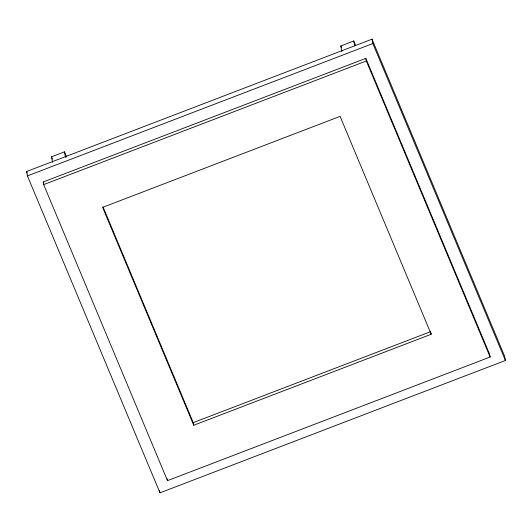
<?xml version="1.0" encoding="UTF-8"?>
<svg xmlns="http://www.w3.org/2000/svg" width="532" height="532" viewBox="0 0 532 532"><rect width="100%" height="100%" fill="white"/><g stroke="black" fill="none" stroke-linecap="round" stroke-linejoin="round"><path stroke-width="0.8" d="M52.562 162.373L51.511 156.8L64.465 151.833L66.64 157.033M341.85 51.518L340.793 45.945L353.747 40.984L355.615 45.439M26.6 171.523L372.014 39.169L504.575 356.094L505.4 360.477L159.986 492.832L27.425 175.906L26.6 171.523L27.238 173.06M27.425 175.906L372.839 43.544L372.014 39.169M43.185 181.991L365.823 58.354L489.639 354.392L490.138 357.019L167.5 480.649L43.684 184.617L43.185 181.991L43.824 183.52M43.684 184.617L366.322 60.981L365.823 58.354M430.967 332.946L431.213 334.262L193.741 425.261L193.242 422.634L430.714 331.636M372.839 43.544L505.4 360.477M366.322 60.981L490.138 357.019M340.793 45.945L341.418 47.434M431.213 334.262L340.081 116.368L102.61 207.367L193.741 425.261M103.068 207.034L193.242 422.634M51.511 156.8L52.442 159.028M353.747 40.984L354.651 45.759M167.128 478.68L167.5 480.649M159.573 490.644L159.986 492.832M64.465 151.833L65.516 157.405"/></g></svg>
